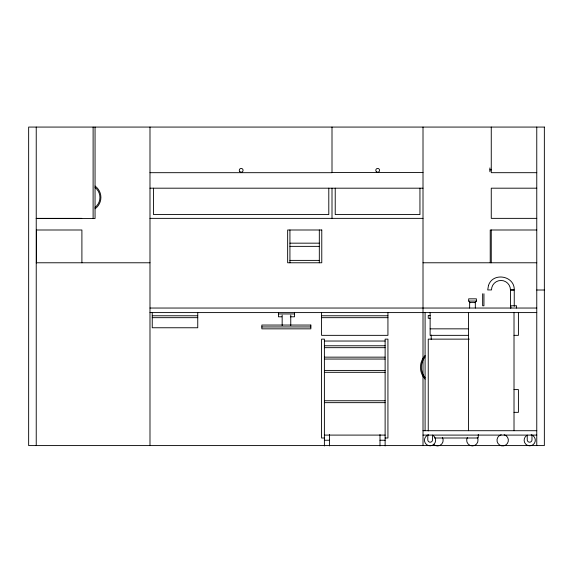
<?xml version="1.0" encoding="UTF-8"?>
<svg xmlns="http://www.w3.org/2000/svg" width="573" height="573" viewBox="0 0 573 573"><rect width="100%" height="100%" fill="white"/><g stroke="black" fill="none" stroke-linecap="round" stroke-linejoin="round"><path stroke-width="0.86" d="M474.967 302.766L476.385 301.083L476.385 298.834L468.671 298.834L468.671 301.083L476.385 301.083M489.894 169.844L491.262 169.844M332.003 172.573L423.01 172.573M149.99 172.688L332.003 172.688L332.003 127.07M536.765 172.688L491.262 172.688L491.262 127.07M149.99 188.188L423.01 188.188M536.765 188.188L491.262 188.188L491.262 218.363L536.765 218.363M36.235 218.363L81.738 218.363M149.99 218.363L423.01 218.363M36.235 218.521L95.054 218.521L95.054 127.07M536.765 229.995L490.223 229.995L490.223 262.778M289.931 243.167L319.319 243.167M289.931 246.361L319.319 246.361M289.931 260.386L319.319 260.386M36.235 262.778L149.99 262.778M423.01 262.778L536.765 262.778M536.765 290.01L544.35 290.01M149.99 308.038L536.765 308.038M149.99 312.593L536.765 312.593M278.428 313.954L294.543 313.954M430.13 315.437L428.239 315.437L428.239 318.28L430.13 318.28M152.246 315.773L197.749 315.773M321.575 315.773L387.935 315.773M281.823 316.797L278.428 316.797L278.428 312.593M290.303 316.797L294.543 316.797L294.543 312.593M152.246 317.671L197.749 317.671M321.575 317.671L387.935 317.671M261.854 326.947L310.853 326.947M430.13 328.845L468.607 328.845M468.607 335.348L430.13 335.348L430.13 312.593M514.017 335.348L518.415 335.348L518.415 312.593M469.323 339.137L428.239 339.137L428.239 430.932M324.39 341.035L385.12 341.035M324.39 345.777L385.12 345.777M324.39 347.668L385.12 347.668M324.39 357.151L385.12 357.151M324.39 359.049L385.12 359.049M324.39 370.423L385.12 370.423M324.39 372.314L385.12 372.314M514.017 389.59L518.415 389.59L518.415 412.345L514.017 412.345M324.39 400.756L385.12 400.756M324.39 402.654L385.12 402.654M423.01 430.71L536.765 430.71M324.39 435.093L385.12 435.093M423.01 435.093L536.765 435.093M324.39 438.001L321.575 438.001L321.575 339.137L324.39 339.137L324.39 445.93M385.12 438.001L387.935 438.001L387.935 339.137L385.12 339.137L385.12 445.93M434.492 438.001L478.262 438.001L478.262 434.441M324.39 440.243L329.511 440.243M379.999 440.243L385.12 440.243M468.8 301.083L470.225 302.766M536.765 127.07L536.765 445.586M531.98 435.093L531.98 439.835A2.371 2.371 0 0 1 529.61 442.206A2.371 2.371 0 0 1 527.239 439.835L527.239 435.093M516.581 308.038L516.581 305.781L510.894 305.781L510.894 308.038M514.246 306.319L514.246 290.01L510.457 290.01L510.457 308.038M514.017 312.593L514.017 430.71M491.262 229.995L491.262 262.778M489.894 167.946L489.894 171.742M483.941 293.756L483.941 305.781L482.645 305.781L482.645 293.756M475.325 308.038L475.325 302.587L469.638 302.587L469.638 308.038M468.513 312.593L468.513 430.71M432.536 435.093L432.536 439.835A2.371 2.371 0 0 1 430.165 442.206A2.371 2.371 0 0 1 427.795 439.835L427.795 435.093M431.197 334.961L431.197 339.438M425.094 312.593L425.094 430.71M423.01 127.07L423.01 445.586M419.945 188.188L419.945 214.574L335.226 214.574L335.226 188.188M387.935 312.593L387.935 335.348L321.575 335.348L321.575 312.593M379.999 434.556L379.999 445.93M332.003 188.188L332.003 218.363M329.511 434.556L329.511 445.93M328.795 188.188L328.795 214.574L153.521 214.574L153.521 188.188M319.319 229.995L319.319 262.778M290.762 315.107L290.762 325.55M289.931 229.995L289.931 262.778M282.16 315.107L282.16 325.55M197.749 312.593L197.749 327.763L152.246 327.763L152.246 312.593M149.99 127.07L149.99 445.586M93.113 127.07L93.113 218.521M81.903 262.778L81.903 229.995L36.407 229.995L36.407 262.778M36.235 127.07L36.235 445.586M95.054 187.486A12.592 12.592 0 0 1 95.054 207.397M95.054 186.046A13.988 13.988 0 0 1 95.054 208.794M425.094 379.09A17.247 17.247 0 0 1 425.094 355.532M425.094 377.671A16.495 16.495 0 0 1 425.094 356.821M432.851 435.373A5.601 5.601 0 0 1 434.012 444.182A5.601 5.601 0 0 1 425.202 443.022A5.601 5.601 0 0 1 428.604 434.814M531.171 434.814A5.601 5.601 0 0 1 534.573 443.022A5.601 5.601 0 0 1 525.763 444.182A5.601 5.601 0 0 1 526.924 435.373M442.399 437.4A5.687 5.687 0 0 1 433.446 444.268M504.154 434.749A5.687 5.687 0 0 1 507.341 443.509A5.687 5.687 0 0 1 498.023 443.509A5.687 5.687 0 0 1 501.21 434.749M477.273 437.4A5.687 5.687 0 0 1 472.353 445.93A5.687 5.687 0 0 1 467.425 437.4M488.504 285.397L487.702 289.938L491.498 289.938A9.483 9.483 0 0 1 500.974 280.455A9.483 9.483 0 0 1 510.457 289.938L514.246 289.938C514.762 275.692 492.895 271.838 488.504 285.397M544.35 127.07L28.65 127.07L28.65 445.586L544.35 445.586L544.35 127.07M321.775 229.995L287.653 229.995L287.653 262.778L321.775 262.778L321.775 229.995M310.853 325.049L261.854 325.049L261.854 328.845L310.853 328.845L310.853 325.049M239.836 171.656A1.898 1.898 0 0 0 243.009 170.811A1.898 1.898 0 0 0 240.689 168.483A1.898 1.898 0 0 0 239.836 171.656M376.346 171.656A1.898 1.898 0 0 0 379.519 170.811A1.898 1.898 0 0 0 377.199 168.483A1.898 1.898 0 0 0 376.346 171.656"/></g></svg>
